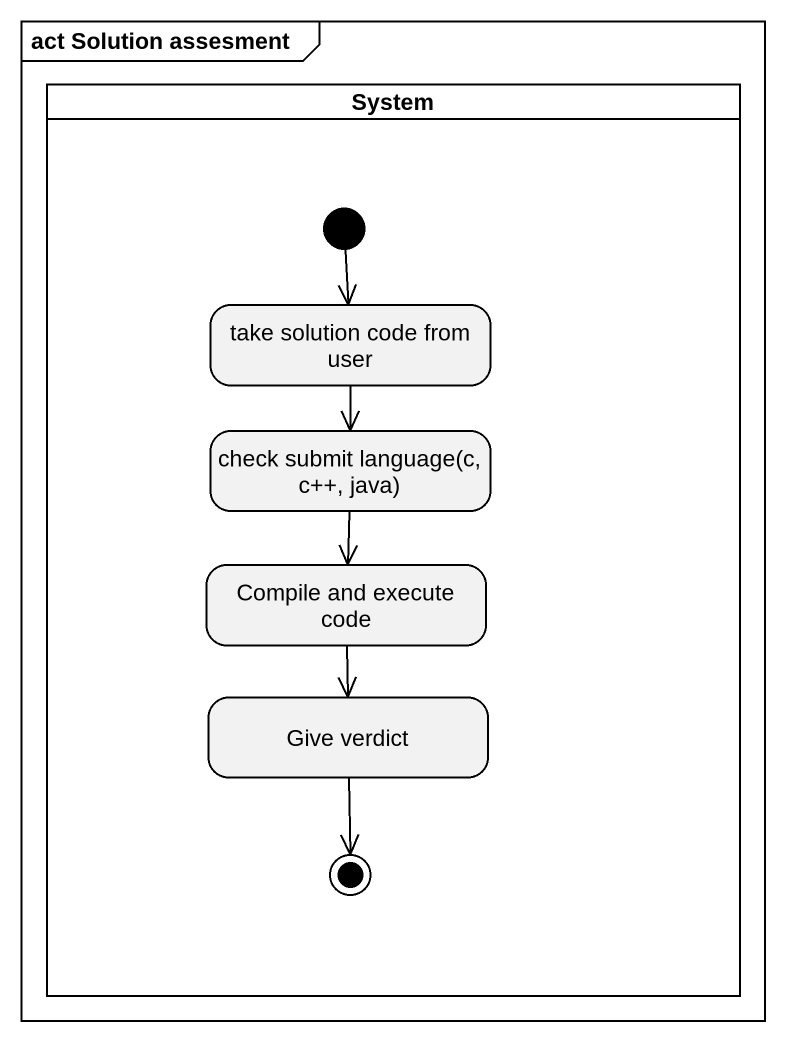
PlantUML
@startuml
mainframe act Solution assesment
hide empty description
state System <<partition>> {
  state "take solution code from user" as take_solution_code_from_user
  state "check submit language(c, c++, java)" as check_submit_language_c_c
  state "Compile and execute code" as Compile_and_execute_code
  state "Give verdict" as Give_verdict
  [*] --> take_solution_code_from_user
  Give_verdict --> [*]
}
take_solution_code_from_user --> check_submit_language_c_c
check_submit_language_c_c --> Compile_and_execute_code
Compile_and_execute_code --> Give_verdict
@enduml
